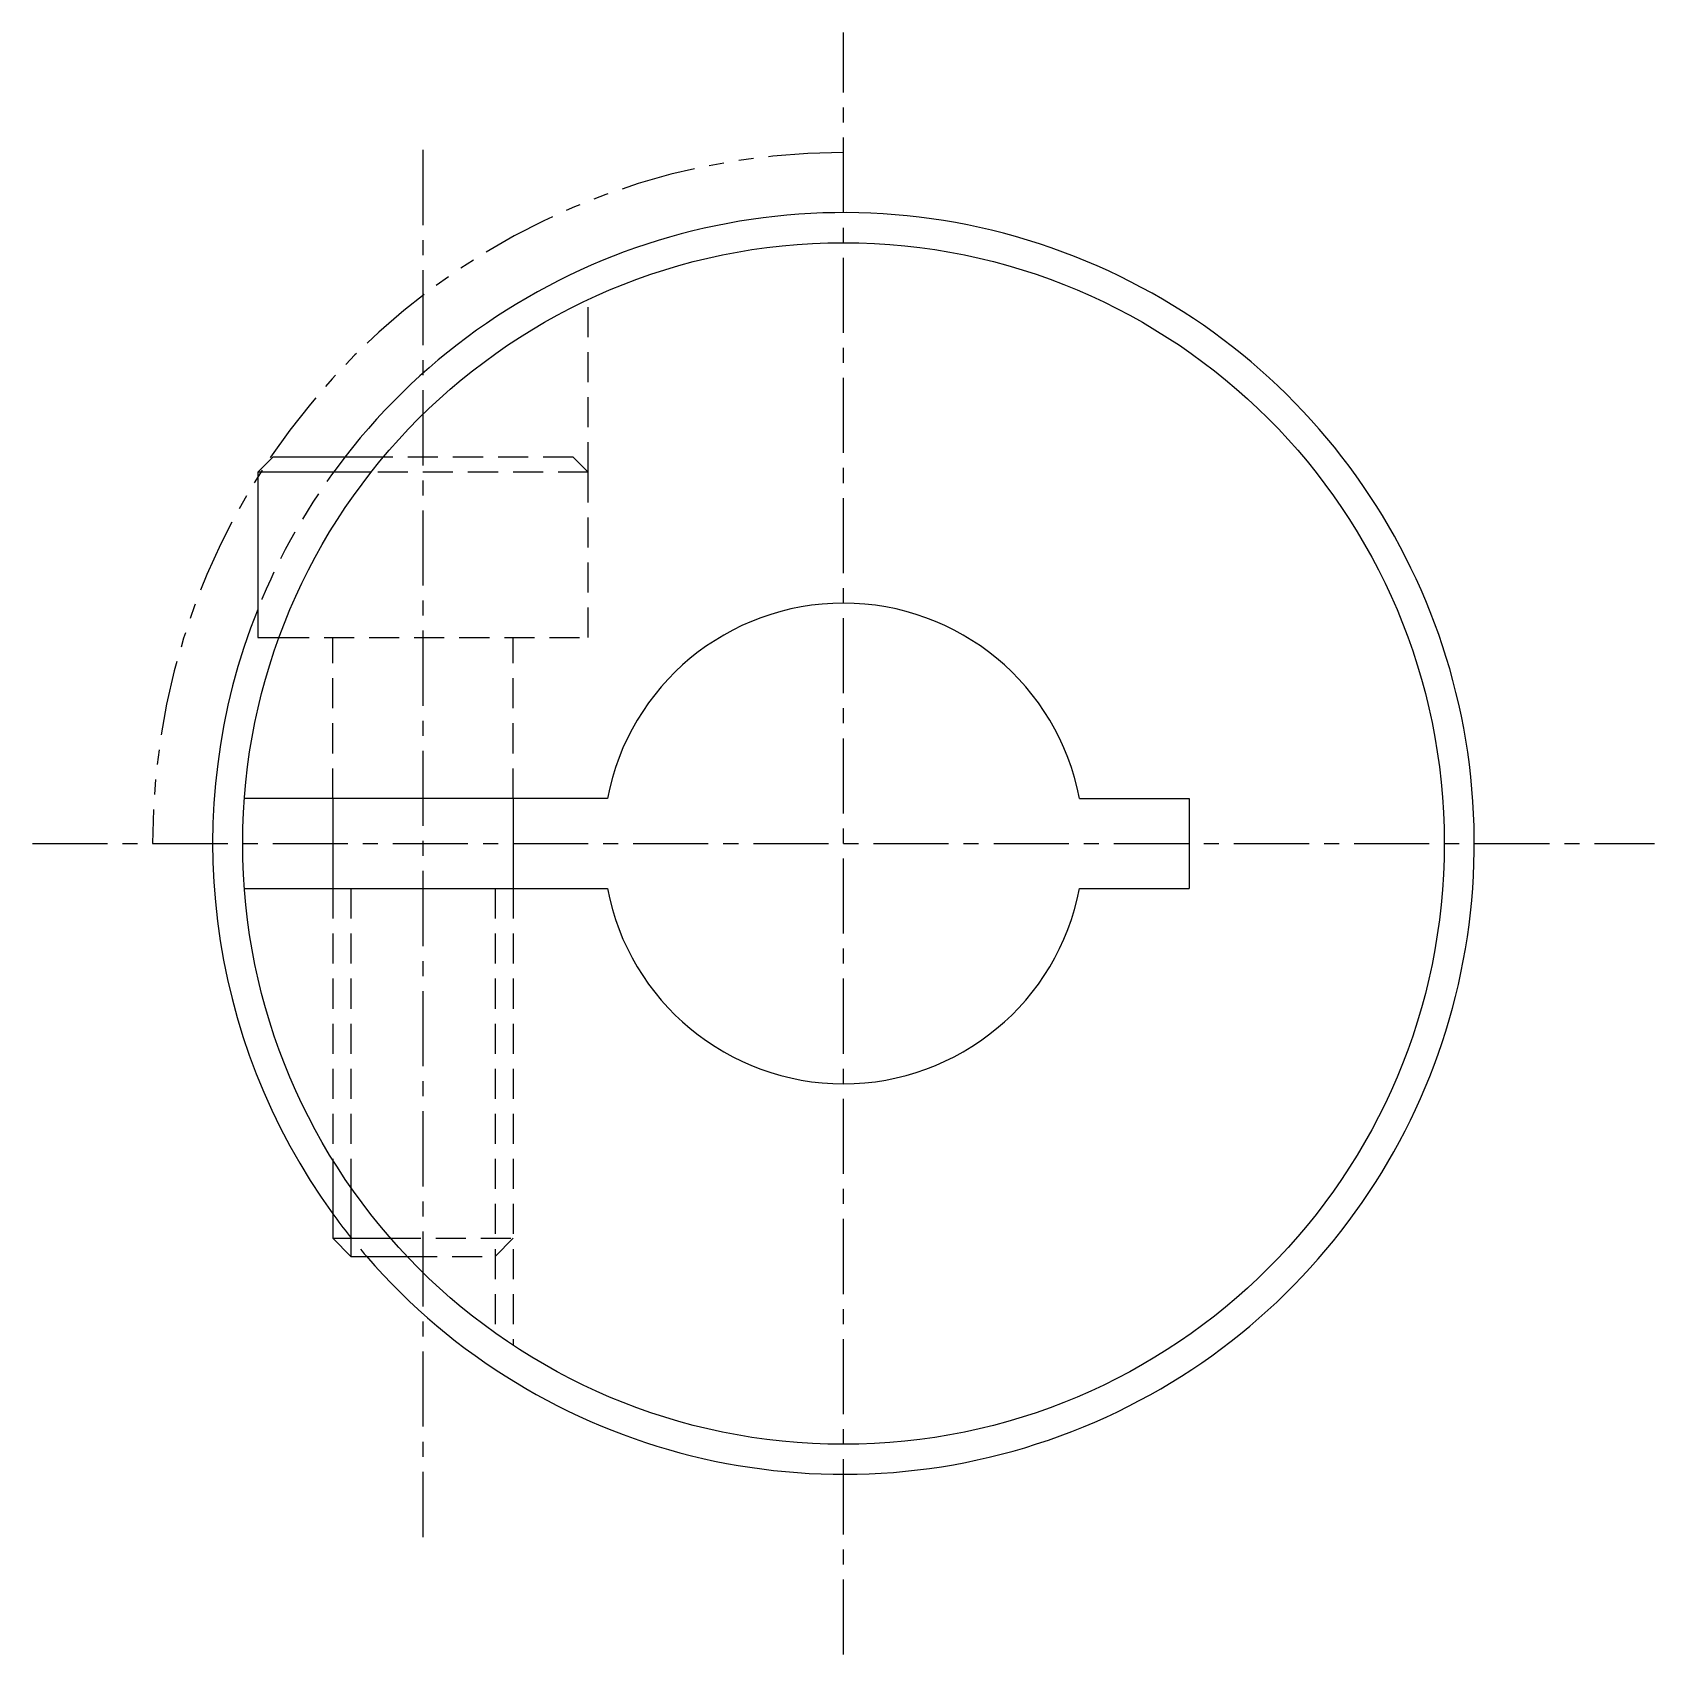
# Model space of a CAD drawing. Extents: x -133.5 to -56.3, y 10.7 to 64.2.
# Drawn here: x -83.35 to -56.35, y 37.16 to 64.16 of the extents above; entities that cross this region are included whole.
import ezdxf

# ---------------------------------------------------------------- set-up
doc = ezdxf.new("R2010")
doc.units = 0
for name, pattern in [('CENTER', [2, 1.25, -0.25, 0.25, -0.25]), ('DASHED', [0.75, 0.5, -0.25]), ('PHANTOM', [2.5, 1.25, -0.25, 0.25, -0.25, 0.25, -0.25])]:
    doc.linetypes.add(name, pattern=pattern)
doc.layers.get('0').update_dxf_attribs({"linetype": 'CONTINUOUS'})
doc.layers.add('CENTER', color=1, linetype='CENTER')

msp = doc.modelspace()

# ---------------------------------------------------------------- linework, layer by layer
at = {"color": 3, "linetype": 'DASHED'}
for p, q in [((-74.099, 56.834), (-74.099, 59.708)), ((-74.349, 57.084), (-77.509, 57.084)), ((-74.349, 57.084), (-74.099, 56.834)), ((-74.099, 56.834), (-77.712, 56.834)), ((-74.099, 54.084), (-74.099, 56.834)), ((-79.243, 54.084), (-74.099, 54.084)), ((-78.349, 51.406), (-78.349, 54.084)), ((-75.349, 51.406), (-75.349, 54.084)), ((-78.349, 49.906), (-78.349, 45.388)), ((-78.049, 49.906), (-78.049, 44.932)), ((-75.649, 49.906), (-75.649, 42.51)), ((-75.349, 49.906), (-75.349, 42.304)), ((-77.386, 44.084), (-75.349, 44.084)), ((-75.649, 43.784), (-75.349, 44.084)), ((-77.113, 43.784), (-75.649, 43.784))]:
    msp.add_line(p, q, dxfattribs=at)
at = {"color": 7, "linetype": 'CONTINUOUS'}
for p, q in [((-79.599, 56.834), (-79.349, 57.084)), ((-77.509, 57.084), (-79.349, 57.084)), ((-79.599, 56.834), (-79.599, 54.084)), ((-77.712, 56.834), (-79.599, 56.834)), ((-79.599, 54.084), (-79.243, 54.084)), ((-73.778, 51.406), (-79.82, 51.406)), ((-78.349, 51.406), (-78.349, 49.906)), ((-75.349, 51.406), (-75.349, 49.906)), ((-65.919, 51.406), (-64.093, 51.406)), ((-64.093, 51.406), (-64.093, 49.906)), ((-79.82, 49.906), (-73.778, 49.906)), ((-65.919, 49.906), (-64.093, 49.906)), ((-78.349, 45.388), (-78.349, 44.084)), ((-78.349, 44.084), (-77.386, 44.084)), ((-78.349, 44.084), (-78.049, 43.784)), ((-78.049, 43.784), (-77.113, 43.784))]:
    msp.add_line(p, q, dxfattribs=at)
at = {"color": 3, "linetype": 'CONTINUOUS'}
msp.add_line((-78.049, 44.932), (-78.049, 43.784), dxfattribs=at)
at = {"color": 7, "linetype": 'CONTINUOUS'}
msp.add_circle((-69.849, 50.656), 10, dxfattribs=at)
at = {"color": 3, "linetype": 'PHANTOM'}
msp.add_arc((-69.849, 50.656), 11.5, 90, 180, dxfattribs=at)
at = {"color": 7, "linetype": 'CONTINUOUS'}
for radius, start, end in [(10.5, 220.8786, 142.2507), (10.5, 158.2132, 215.9506), (4, 10.8069, 169.1931), (4, 190.8069, 349.1931)]:
    msp.add_arc((-69.849, 50.656), radius, start, end, dxfattribs=at)
at = {"color": 3, "linetype": 'DASHED'}
for start, end in [(142.2507, 158.2132), (215.9506, 220.8786)]:
    msp.add_arc((-69.849, 50.656), 10.5, start, end, dxfattribs=at)
at = {"layer": 'CENTER', "color": 1, "linetype": 'CENTER'}
for p, q in [((-69.849, 37.156), (-69.849, 64.156)), ((-76.849, 62.199), (-76.849, 39.112)), ((-83.349, 50.656), (-56.349, 50.656))]:
    msp.add_line(p, q, dxfattribs=at)

doc.saveas('drawing.dxf')
